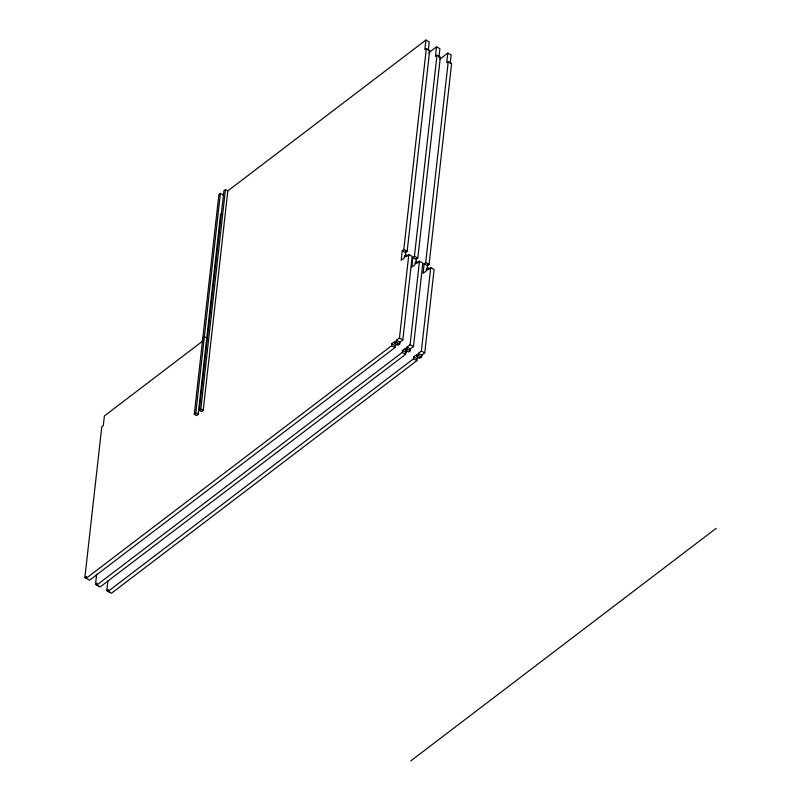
<?xml version="1.0" encoding="UTF-8"?>
<svg xmlns="http://www.w3.org/2000/svg" width="801" height="801" viewBox="0 0 801 801"><rect width="100%" height="100%" fill="white"/><g stroke="black" fill="none" stroke-linecap="round" stroke-linejoin="round"><path stroke-width="1.2" d="M399.789 341.626L399.549 344.1L398.017 345.261L394.663 343.379L394.873 341.456L391.819 343.779L391.609 345.712L86.178 578.312L86.398 576.38L84.866 577.541L89.542 580.194L394.963 347.594L395.243 345.111M410.432 348.375L410.192 350.848L408.67 352.009L405.306 350.127L405.516 348.205L402.462 350.528L402.252 352.45L96.831 585.05L100.185 586.943L405.606 354.342L405.887 351.849M421.706 354.693L421.466 357.166L419.934 358.327L416.58 356.445L416.79 354.523L413.737 356.845L413.526 358.768L108.105 591.368L111.459 593.261L416.88 360.66L417.161 358.167M220.625 213.987L198.167 414.467L196.635 415.629L194.263 414.307L218.883 194.563L220.405 193.401L223.449 195.104M194.263 414.307L195.794 413.146L220.405 193.401M84.866 577.541L101.787 426.743L103.309 425.571L104.39 415.949L203.204 340.695M98.873 586.172L95.519 584.289L96.621 574.407M96.831 585.05L97.041 583.128L95.519 584.289M110.148 592.49L106.793 590.607L107.895 580.725M108.105 591.368L108.315 589.446L106.793 590.607M227.824 190.888L203.194 410.462L201.662 411.624L199.289 410.292L223.92 190.728L225.451 189.557L227.824 190.888L425.892 40.05L429.256 41.932L428.275 50.633M199.289 410.292L200.821 409.131L225.451 189.557M402.262 250.683L405.626 252.565L407.148 251.404L429.696 50.403L426.332 48.521L403.794 249.511L402.262 250.683L401.181 260.305L404.235 257.982L404.455 256.06L405.977 254.888L407.659 255.839M425.892 40.05L424.81 49.682L426.332 48.521M405.216 256.17L405.837 250.673M396.185 342.217L396.405 340.295L399.459 337.962L408.82 254.498L412.185 256.38L402.823 339.854L399.759 342.177L399.549 344.1L396.185 342.217L394.663 343.379M405.977 254.888L405.767 256.821L408.82 254.498M412.905 257.421L416.27 259.314L417.802 258.142L440.34 57.151L436.986 55.269L414.437 256.26L412.905 257.421L411.824 267.053L414.878 264.73L415.098 262.808L416.63 261.637L418.302 262.578M438.918 57.382L439.899 48.681L436.535 46.798L435.454 56.43L436.986 55.269M415.789 263.639L416.34 258.663M406.828 348.966L407.048 347.043L410.102 344.71L419.464 261.236L422.828 263.129L413.466 346.603L410.412 348.926L410.192 350.848L406.828 348.966L405.306 350.127M416.63 261.637L416.41 263.569L419.464 261.236M424.18 263.739L427.544 265.632L429.076 264.46L451.614 63.469L448.25 61.587L425.711 262.578L424.18 263.739L423.098 273.371L426.152 271.048L426.372 269.126L427.894 267.955L429.576 268.896M450.222 63.429L451.173 54.999L447.809 53.116L446.728 62.748L448.25 61.587M427.063 269.957L427.614 264.981M418.102 355.284L418.322 353.361L421.376 351.028L430.738 267.554L434.102 269.446L424.74 352.911L421.686 355.243L421.466 357.166L418.102 355.284L416.58 356.445M427.894 267.955L427.684 269.887L430.738 267.554M428.575 52.866L436.535 46.798M439.849 59.174L447.809 53.116M202.813 337.862L204.335 336.7L206.708 338.032M397.476 343.919L395.183 345.662L391.819 343.779M407.359 351.249L405.827 352.41L402.462 350.528M419.394 356.986L417.101 358.728L413.737 356.845M410.703 760.95L716.134 528.35M403.794 249.511L407.148 251.404M414.437 256.26L417.802 258.142M425.711 262.578L429.076 264.46M399.459 337.962L402.823 339.854M410.102 344.71L413.466 346.603M421.376 351.028L424.74 352.911M396.405 340.295L399.759 342.177M407.048 347.043L410.412 348.926M418.322 353.361L421.686 355.243M391.609 345.712L394.963 347.594M402.252 352.45L405.606 354.342M413.526 358.768L416.88 360.66M200.821 409.131L203.194 410.462M195.794 413.146L198.167 414.467"/></g></svg>
